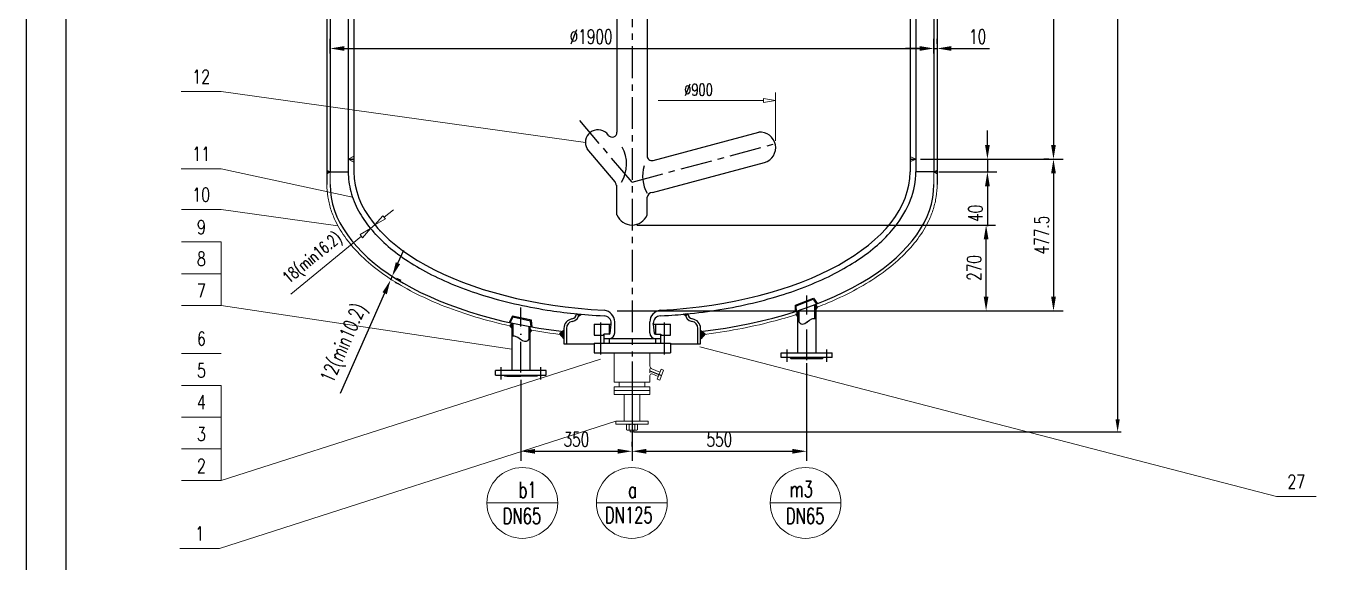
# Model space of a CAD drawing. Extents: x 21069 to 28494, y -750 to 9762.
# Drawn here: x 21069 to 25199, y 3260 to 4949 of the extents above; entities that cross this region are included whole.
import ezdxf
from ezdxf.enums import TextEntityAlignment as Align

# ---------------------------------------------------------------- set-up
doc = ezdxf.new("R2010")
doc.units = 0
doc.header["$LTSCALE"] = 8
doc.linetypes.add('ACAD_ISO10W100', pattern=[18, 12, -3, 0, -3])
doc.linetypes.add('CENTER', pattern=[2, 1.25, -0.25, 0.25, -0.25])
for name, color, linetype in [('1', 1, 'Continuous'), ('2', 7, 'CENTER'), ('K1', 4, 'Continuous'), ('tankx', 2, 'ACAD_ISO10W100'), ('tanky', 7, 'Continuous'), ('图层1', 1, 'Continuous'), ('图层2', 4, 'ACAD_ISO10W100')]:
    doc.layers.add(name, color=color, linetype=linetype)
doc.styles.add('hzfs', font='simplex.shx', dxfattribs={"width": 0.7, "bigfont": 'hzfs.shx'})
doc.styles.get("Standard").update_dxf_attribs({"font": 'txt', "width": 0.7, "bigfont": 'hztxt.shx'})
doc.dimstyles.new('ISO-25', dxfattribs={"dimtxt": 2.5, "dimasz": 2.5, "dimexe": 1.25, "dimexo": 0.625, "dimtad": 1, "dimtxsty": 'Standard', "dimcen": 2.5, "dimadec": 0, "dimazin": 0, "dimtfac": 1, "dimtmove": 0, "dimatfit": 3, "dimfxl": 1, "dimarcsym": 0})
doc.dimstyles.new('PVCAD$0', dxfattribs={"dimscale": 15, "dimtxt": 3, "dimasz": 3, "dimexe": 2, "dimexo": 1, "dimgap": 1, "dimtad": 1, "dimdec": 0, "dimzin": 0, "dimdsep": 46, "dimtxsty": 'hzfs', "dimcen": 2.5, "dimclrd": 4, "dimclre": 4, "dimadec": 0, "dimazin": 0, "dimtfac": 1, "dimtmove": 0, "dimatfit": 0, "dimfxl": 1, "dimarcsym": 0})

# ---------------------------------------------------------------- blocks, each defined once
blk = doc.blocks.new('*D154')
at = {"layer": '1', "color": 4, "lineweight": -2}
for p, q in [((24326.3, 8801.5), (24514.3, 8801.5)), ((24503, 8761.5), (24503, 3712)), ((22980.5, 3672), (24514.3, 3672))]:
    blk.add_line(p, q, dxfattribs=at)
at = {"layer": '1', "color": 4}
for points in [[(24496.4, 8761.5), (24509.7, 8761.5), (24503, 8801.5)], [(24496.4, 3712), (24509.7, 3712), (24503, 3672)]]:
    blk.add_solid(points, dxfattribs=at)
at = {"layer": 'Defpoints', "color": 0}
for p in [(24326.3, 8801.5), (22980.5, 3672), (24503, 3672)]:
    blk.add_point(p, dxfattribs=at)
at = {"layer": '1', "color": 7, "lineweight": 13, "insert": (24448.7, 6213.6), "char_height": 50, "attachment_point": 5, "rotation": 90, "style": 'hzfs'}
blk.add_mtext('(4940)', dxfattribs=at)
blk = doc.blocks.new('*D155')
at = {"layer": '2', "color": 4, "linetype": 'ByBlock', "lineweight": -2}
for p, q in [((22025.1, 4862.7), (22025.1, 4908.9)), ((22070.1, 4878.9), (23880.1, 4878.9)), ((23925.1, 4862.7), (23925.1, 4908.9))]:
    blk.add_line(p, q, dxfattribs=at)
at = {"layer": '2', "color": 4, "linetype": 'ByBlock'}
for points in [[(22070.1, 4886.4), (22070.1, 4871.4), (22025.1, 4878.9)], [(23880.1, 4886.4), (23880.1, 4871.4), (23925.1, 4878.9)]]:
    blk.add_solid(points, dxfattribs=at)
at = {"layer": 'Defpoints', "color": 0, "linetype": 'ByBlock'}
for p in [(23925.1, 4878.9), (22025.1, 4847.7), (23925.1, 4847.7)]:
    blk.add_point(p, dxfattribs=at)
at = {"layer": '2', "color": 0, "linetype": 'ByBlock', "lineweight": 13, "insert": (22846.3, 4916.4), "char_height": 45, "attachment_point": 5, "style": 'hzfs'}
blk.add_mtext('%%C1900', dxfattribs=at)
blk = doc.blocks.new('*D156')
at = {"layer": '2', "color": 4, "linetype": 'ByBlock', "lineweight": -2}
for p, q in [((23880.1, 4878.9), (23835.1, 4878.9)), ((23925.1, 4893.9), (23925.1, 4908.9)), ((23925.1, 4878.9), (23935.1, 4878.9)), ((23935.1, 4893.9), (23935.1, 4908.9)), ((23980.1, 4878.9), (24100.1, 4878.9))]:
    blk.add_line(p, q, dxfattribs=at)
at = {"layer": '2', "color": 4, "linetype": 'ByBlock'}
for points in [[(23880.1, 4886.4), (23880.1, 4871.4), (23925.1, 4878.9)], [(23980.1, 4886.4), (23980.1, 4871.4), (23935.1, 4878.9)]]:
    blk.add_solid(points, dxfattribs=at)
at = {"layer": 'Defpoints', "color": 0, "linetype": 'ByBlock'}
for p in [(23925.1, 4878.9), (23935.1, 4878.9), (23935.1, 4878.9)]:
    blk.add_point(p, dxfattribs=at)
at = {"layer": '2', "color": 0, "linetype": 'ByBlock', "lineweight": 13, "insert": (24062.6, 4916.4), "char_height": 45, "attachment_point": 5, "style": 'hzfs'}
blk.add_mtext('10', dxfattribs=at)
blk = doc.blocks.new('*D171')
at = {"layer": '2', "color": 4, "linetype": 'ByBlock', "lineweight": -2}
for p, q in [((23930.1, 6730.5), (24331.3, 6730.5)), ((24301.3, 6685.5), (24301.3, 4575.5)), ((23883.1, 4530.5), (24331.3, 4530.5))]:
    blk.add_line(p, q, dxfattribs=at)
at = {"layer": '2', "color": 4, "linetype": 'ByBlock'}
for points in [[(24293.8, 6685.5), (24308.8, 6685.5), (24301.3, 6730.5)], [(24293.8, 4575.5), (24308.8, 4575.5), (24301.3, 4530.5)]]:
    blk.add_solid(points, dxfattribs=at)
at = {"layer": 'Defpoints', "color": 0, "linetype": 'ByBlock'}
for p in [(23915.1, 6730.5), (23868.1, 4530.5), (24301.3, 4530.5)]:
    blk.add_point(p, dxfattribs=at)
at = {"layer": '2', "color": 0, "linetype": 'ByBlock', "lineweight": 13, "insert": (24263.8, 5630.5), "char_height": 45, "attachment_point": 5, "rotation": 90, "style": 'hzfs'}
blk.add_mtext('2200', dxfattribs=at)
blk = doc.blocks.new('*D173')
at = {"layer": '2', "color": 4, "linetype": 'ByBlock', "lineweight": -2}
for p, q in [((22238.6, 4203.1), (22256.8, 4244.3)), ((22220.4, 4162), (22214.9, 4149.6)), ((22228.7, 4143.5), (22242.4, 4137.4)), ((22234.1, 4155.9), (22247.9, 4149.8)), ((22196.7, 4108.4), (22057.2, 3792.9))]:
    blk.add_line(p, q, dxfattribs=at)
at = {"layer": '2', "color": 4, "linetype": 'ByBlock'}
for points in [[(22231.8, 4206.1), (22245.5, 4200.1), (22220.4, 4162)], [(22189.9, 4111.5), (22203.6, 4105.4), (22214.9, 4149.6)]]:
    blk.add_solid(points, dxfattribs=at)
at = {"layer": 'Defpoints', "color": 0, "linetype": 'ByBlock'}
for p in [(22214.9, 4149.6), (22214.9, 4149.6), (22220.4, 4162)]:
    blk.add_point(p, dxfattribs=at)
at = {"layer": '2', "color": 0, "linetype": 'ByBlock', "lineweight": 13, "insert": (22072.8, 3950), "char_height": 45, "attachment_point": 5, "rotation": 66.1342, "style": 'hzfs'}
blk.add_mtext('12(min10.2)', dxfattribs=at)
blk = doc.blocks.new('*D174')
at = {"layer": 'Defpoints', "color": 0, "linetype": 'ByBlock', "ltscale": 10}
for p in [(22975.1, 3909), (22625.1, 3850.8), (22975.1, 3611.1)]:
    blk.add_point(p, dxfattribs=at)
at = {"layer": '图层2', "color": 4, "linetype": 'ByBlock', "lineweight": -2, "ltscale": 10}
for p, q in [((22975.1, 3894), (22975.1, 3581.1)), ((22625.1, 3835.8), (22625.1, 3581.1)), ((22670.1, 3611.1), (22930.1, 3611.1))]:
    blk.add_line(p, q, dxfattribs=at)
at = {"layer": '图层2', "color": 4, "linetype": 'ByBlock', "ltscale": 10}
for points in [[(22670.1, 3618.6), (22670.1, 3603.6), (22625.1, 3611.1)], [(22930.1, 3618.6), (22930.1, 3603.6), (22975.1, 3611.1)]]:
    blk.add_solid(points, dxfattribs=at)
at = {"layer": '图层2', "color": 0, "linetype": 'ByBlock', "ltscale": 10, "insert": (22800.1, 3648.6), "char_height": 45, "attachment_point": 5, "style": 'hzfs'}
blk.add_mtext('350', dxfattribs=at)
blk = doc.blocks.new('*D175')
at = {"layer": '2', "color": 4, "linetype": 'ByBlock', "lineweight": -2}
for p, q in [((23524.6, 3888), (23524.6, 3581.1)), ((22975.1, 3626.1), (22975.1, 3641.1)), ((23020.1, 3611.1), (23479.6, 3611.1))]:
    blk.add_line(p, q, dxfattribs=at)
at = {"layer": '2', "color": 4, "linetype": 'ByBlock'}
for points in [[(23020.1, 3618.6), (23020.1, 3603.6), (22975.1, 3611.1)], [(23479.6, 3618.6), (23479.6, 3603.6), (23524.6, 3611.1)]]:
    blk.add_solid(points, dxfattribs=at)
at = {"layer": 'Defpoints', "color": 0, "linetype": 'ByBlock'}
for p in [(23524.6, 3903), (22975.1, 3611.1), (23524.6, 3611.1)]:
    blk.add_point(p, dxfattribs=at)
at = {"layer": '2', "color": 0, "linetype": 'ByBlock', "lineweight": 13, "insert": (23249.9, 3648.6), "char_height": 45, "attachment_point": 5, "style": 'hzfs'}
blk.add_mtext('550', dxfattribs=at)
blk = doc.blocks.new('*D157')
at = {"layer": '2', "color": 4, "linetype": 'ByBlock', "lineweight": -2}
for p, q in [((24286.3, 4530.5), (24271.3, 4530.5)), ((24301.3, 4485.5), (24301.3, 4098)), ((22990.1, 4053), (24331.3, 4053))]:
    blk.add_line(p, q, dxfattribs=at)
at = {"layer": '2', "color": 4, "linetype": 'ByBlock'}
for points in [[(24293.8, 4485.5), (24308.8, 4485.5), (24301.3, 4530.5)], [(24293.8, 4098), (24308.8, 4098), (24301.3, 4053)]]:
    blk.add_solid(points, dxfattribs=at)
at = {"layer": 'Defpoints', "color": 0, "linetype": 'ByBlock'}
for p in [(24301.3, 4530.5), (22975.1, 4053), (24301.3, 4053)]:
    blk.add_point(p, dxfattribs=at)
at = {"layer": '2', "color": 0, "linetype": 'ByBlock', "lineweight": 13, "insert": (24263.8, 4291.7), "char_height": 45, "attachment_point": 5, "rotation": 90, "style": 'hzfs'}
blk.add_mtext('477.5', dxfattribs=at)
blk = doc.blocks.new('*D158')
at = {"layer": '2', "color": 4, "linetype": 'ByBlock', "lineweight": -2}
for p, q in [((24093.3, 4575.5), (24093.3, 4620.5)), ((23883.1, 4530.5), (24123.3, 4530.5)), ((24093.3, 4530.5), (24093.3, 4490.5)), ((23940.1, 4490.5), (24123.3, 4490.5)), ((24093.3, 4445.5), (24093.3, 4319.5))]:
    blk.add_line(p, q, dxfattribs=at)
at = {"layer": '2', "color": 4, "linetype": 'ByBlock'}
for points in [[(24085.8, 4575.5), (24100.8, 4575.5), (24093.3, 4530.5)], [(24085.8, 4445.5), (24100.8, 4445.5), (24093.3, 4490.5)]]:
    blk.add_solid(points, dxfattribs=at)
at = {"layer": 'Defpoints', "color": 0, "linetype": 'ByBlock'}
for p in [(23868.1, 4530.5), (23925.1, 4490.5), (24093.3, 4490.5)]:
    blk.add_point(p, dxfattribs=at)
at = {"layer": '2', "color": 0, "linetype": 'ByBlock', "lineweight": 13, "insert": (24055.8, 4360), "char_height": 45, "attachment_point": 5, "rotation": 90, "style": 'hzfs'}
blk.add_mtext('40', dxfattribs=at)
blk = doc.blocks.new('_ClosedBlank')
at = {"color": 0, "linetype": 'ByBlock', "lineweight": -2}
for p, q in [((-1, 0.17), (0, 0)), ((-1, 0.17), (-1, -0.17)), ((0, 0), (-1, -0.17))]:
    blk.add_line(p, q, dxfattribs=at)
blk = doc.blocks.new('*D165')
at = {"layer": '1', "color": 4, "linetype": 'ByBlock', "lineweight": -2}
for p, q in [((22990.1, 4323.2), (24119.2, 4323.2)), ((24089.2, 4098), (24089.2, 4278.2)), ((22990.1, 4053), (24119.2, 4053))]:
    blk.add_line(p, q, dxfattribs=at)
at = {"layer": '1', "color": 4, "linetype": 'ByBlock'}
for points in [[(24081.7, 4278.2), (24096.7, 4278.2), (24089.2, 4323.2)], [(24081.7, 4098), (24096.7, 4098), (24089.2, 4053)]]:
    blk.add_solid(points, dxfattribs=at)
at = {"layer": 'Defpoints', "color": 0, "linetype": 'ByBlock'}
for p in [(22975.1, 4323.2), (24089.2, 4323.2), (22975.1, 4053)]:
    blk.add_point(p, dxfattribs=at)
at = {"layer": '1', "color": 0, "linetype": 'ByBlock', "lineweight": 13, "insert": (24051.7, 4188.1), "char_height": 45, "attachment_point": 5, "rotation": 90, "style": 'hzfs'}
blk.add_mtext('270', dxfattribs=at)

msp = doc.modelspace()

# ---------------------------------------------------------------- hatches: boundary and pattern name
at = {"lineweight": 13}
h = msp.add_hatch(color=256, dxfattribs=at)
edge = h.paths.add_edge_path()
edge.add_line((22596.574, 4014.933), (22590.905, 4006.055))
edge.add_spline(control_points=[(22590.905, 4006.055), (22592.792, 4005.573), (22594.681, 4005.095), (22596.574, 4004.62)], knot_values=[1.09907684, 1.09907684, 1.09907684, 1.09907684, 1.10571989, 1.10571989, 1.10571989, 1.10571989], degree=3, periodic=0)
edge.add_line((22596.574, 4004.62), (22596.574, 4014.933))
edge = h.paths.add_edge_path()
edge.add_spline(control_points=[(22596.574, 4004.62), (22594.681, 4005.095), (22592.792, 4005.573), (22590.905, 4006.055)], knot_values=[1.09907684, 1.09907684, 1.09907684, 1.09907684, 1.10571989, 1.10571989, 1.10571989, 1.10571989], degree=3, periodic=0)
edge.add_line((22590.905, 4006.055), (22596.574, 3998.305))
edge.add_line((22596.574, 3998.305), (22596.574, 4004.62))
h = msp.add_hatch(color=256, dxfattribs=at)
edge = h.paths.add_edge_path()
edge.add_line((22653.574, 4001.131), (22653.574, 3991.472))
edge.add_spline(control_points=[(22653.574, 3991.472), (22655.298, 3991.109), (22657.023, 3990.747), (22658.75, 3990.389)], knot_values=[1.17138173, 1.17138173, 1.17138173, 1.17138173, 1.17725169, 1.17725169, 1.17725169, 1.17725169], degree=3, periodic=0)
edge.add_line((22658.75, 3990.389), (22653.574, 4001.131))
edge = h.paths.add_edge_path()
edge.add_spline(control_points=[(22658.75, 3990.389), (22657.023, 3990.747), (22655.298, 3991.109), (22653.574, 3991.472)], knot_values=[1.17138173, 1.17138173, 1.17138173, 1.17138173, 1.17725169, 1.17725169, 1.17725169, 1.17725169], degree=3, periodic=0)
edge.add_line((22653.574, 3991.472), (22653.574, 3983.556))
edge.add_line((22653.574, 3983.556), (22658.75, 3990.389))
at = {"layer": '2', "linetype": 'ByBlock', "lineweight": 13}
h = msp.add_hatch(color=256, dxfattribs=at)
h.paths.add_polyline_path([(22015.074, 4496.247), (22015.074, 4490.48), (22025.074, 4490.48)])
h.paths.add_polyline_path([(22025.074, 4490.48), (22015.074, 4490.48), (22015.074, 4486.48), (22015.074, 4484.713)])
h.paths.add_polyline_path([(22100.074, 4540.353), (22082.074, 4530.48), (22100.074, 4530.48)])
h.paths.add_polyline_path([(22100.074, 4530.48), (22082.074, 4530.48), (22100.074, 4520.607)])
h = msp.add_hatch(color=256, dxfattribs=at)
h.paths.add_polyline_path([(23850.083, 4538.859), (23850.082, 4530.48), (23868.074, 4530.48)])
h.paths.add_polyline_path([(23868.074, 4530.48), (23850.082, 4530.48), (23850.08, 4522.1)])
h.paths.add_polyline_path([(23935.074, 4496.31), (23925.074, 4490.48), (23935.074, 4490.48)])
h.paths.add_polyline_path([(23935.074, 4490.48), (23925.074, 4490.48), (23935.074, 4484.65)])
at = {"layer": '2', "linetype": 'Continuous'}
h = msp.add_hatch(color=256, dxfattribs=at)
h.paths.add_polyline_path([(22807.534, 4037.281, 0.06478786), (22808.572, 4043.649, -0.00124263), (22800.585, 4044.5)])
h.paths.add_polyline_path([(22815.977, 4042.895, -0.0011515), (22808.572, 4043.649, -0.06478786), (22807.534, 4037.281)])
h = msp.add_hatch(color=256, dxfattribs=at)
h.paths.add_polyline_path([(23143.812, 4043.649, 0.00124263), (23151.799, 4044.5), (23144.849, 4037.281, -0.06478786)])
h.paths.add_polyline_path([(23136.407, 4042.895, 0.0011515), (23143.812, 4043.649, 0.06478786), (23144.849, 4037.281)])
h = msp.add_hatch(color=256, dxfattribs=at)
h.paths.add_polyline_path([(22760.585, 3991.757), (22747.185, 3981.216, 0.00149842), (22760.585, 3979.383)])
h.paths.add_polyline_path([(22747.185, 3981.216), (22760.585, 3964.507), (22760.585, 3979.383, -0.00149842)])
h = msp.add_hatch(color=256, dxfattribs=at)
h.paths.add_polyline_path([(23191.799, 3991.757), (23205.199, 3981.216, -0.00149842), (23191.799, 3979.383)])
h.paths.add_polyline_path([(23191.799, 3979.383, 0.00149842), (23205.199, 3981.216), (23191.799, 3964.507)])

# ---------------------------------------------------------------- linework, layer by layer
msp.add_line((21068.963, 9762.342), (21068.963, -750.158))
at = {"lineweight": 13}
for p, q in [((22082.074, 4530.48), (22100.074, 4540.353)), ((22082.074, 4530.48), (22100.074, 4520.607)), ((23868.074, 4530.48), (23850.074, 4538.863)), ((23868.074, 4530.48), (23850.074, 4522.097)), ((22025.074, 4490.48), (22015.074, 4496.247)), ((22025.074, 4490.48), (22015.074, 4484.713)), ((23925.074, 4490.48), (23935.074, 4496.31)), ((23925.074, 4490.48), (23935.074, 4484.65)), ((23496.13, 4053.302), (23490.466, 4041.896)), ((23553.13, 4073.534), (23558.208, 4064.506)), ((23558.208, 4064.506), (23553.13, 4056.151)), ((22596.574, 4014.933), (22590.905, 4006.055)), ((22590.905, 4006.055), (22596.574, 3998.305)), ((23490.466, 4041.896), (23496.13, 4034.861)), ((22653.574, 4001.131), (22658.75, 3990.389)), ((22658.75, 3990.389), (22653.574, 3983.556)), ((22518.576, 3448.424), (22741.447, 3448.424)), ((22862.996, 3448.424), (23085.868, 3448.424)), ((23409.774, 3448.424), (23632.646, 3448.424))]:
    msp.add_line(p, q, dxfattribs=at)
at = {"color": 4, "linetype": 'ByBlock', "lineweight": 13}
for p, q in [((22195.12, 4347.508), (22224.047, 4371.372)), ((22166.194, 4323.643), (22152.313, 4312.191)), ((22160.268, 4302.549), (22168.223, 4292.907)), ((22174.149, 4314.001), (22182.104, 4304.359)), ((22123.387, 4288.326), (21901.619, 4105.364))]:
    msp.add_line(p, q, dxfattribs=at)
at = {"lineweight": 13}
for centre in [(22630.011, 3448.424), (22974.432, 3448.424), (23521.21, 3448.424)]:
    msp.add_circle(centre, 111.436, dxfattribs=at)
for points in [[(23496.13, 4022.75), (23501.075, 4015.871), (23514.071, 4003.833), (23534.418, 4028.909), (23549.14, 4029.384), (23553.13, 4028.757)], [(22653.574, 3967.534), (22648.629, 3960.655), (22635.633, 3948.617), (22615.286, 3973.692), (22600.564, 3974.168), (22596.574, 3973.541)]]:
    msp.add_open_spline(points, degree=3, knots=[14.97707616, 14.97707616, 14.97707616, 14.97707616, 37.26813391, 70.90218916, 83.20334943, 83.20334943, 83.20334943, 83.20334943])
at = {"layer": '1', "color": 4, "linetype": 'ByBlock', "lineweight": 13}
for p, q in [((23388.682, 4715.432), (23056.878, 4715.432)), ((23426.182, 4588.496), (23426.182, 4740.432))]:
    msp.add_line(p, q, dxfattribs=at)
at = {"layer": '1'}
for p, q in [((22901.099, 4605.484), (22895.429, 4612.219)), ((23041.457, 4526.334), (23373.767, 4615.376)), ((22921.91, 4458.631), (22833.809, 4563.292)), ((23039.407, 4425.363), (23392.069, 4519.858)), ((22927.574, 4354.996), (22927.574, 4448.971)), ((23022.574, 4354.996), (23022.574, 4410.874)), ((22928.29, 4052.98), (23021.859, 4052.98)), ((22856.192, 4010.916), (22856.192, 3976.916)), ((22856.192, 4010.916), (22909.802, 4010.916)), ((22903.192, 4010.916), (22903.192, 3979.916)), ((22906.742, 3983.278), (22909.802, 4010.972)), ((22909.802, 4010.972), (22909.802, 4013.444)), ((22920.802, 3983.972), (22920.802, 4018.451)), ((23030.802, 3983.972), (23030.802, 4018.451)), ((23041.802, 4010.972), (23041.802, 4013.444)), ((23041.802, 4010.972), (23044.863, 3983.278)), ((23041.802, 4010.972), (23096.192, 4010.972)), ((23049.192, 4010.916), (23049.192, 3979.916)), ((23096.192, 3976.916), (23096.192, 4010.916)), ((22856.192, 3976.916), (22886.802, 3976.916)), ((22902.802, 3979.972), (22886.192, 3979.972)), ((22886.192, 3976.916), (22886.192, 3979.916)), ((22886.802, 3979.972), (22886.802, 3950.972)), ((22886.802, 3965.972), (23064.802, 3965.972)), ((22902.802, 3965.972), (22902.802, 3950.972)), ((23048.802, 3979.972), (23066.192, 3979.972)), ((23048.802, 3965.972), (23048.802, 3950.972)), ((23064.802, 3979.972), (23064.802, 3950.972)), ((23064.802, 3976.916), (23096.192, 3976.916)), ((23066.192, 3979.916), (23066.192, 3976.916)), ((22856.192, 3950.972), (23096.192, 3950.972)), ((22856.192, 3950.972), (22856.192, 3920.972)), ((23096.192, 3950.972), (23096.192, 3920.972)), ((22856.192, 3920.972), (23096.192, 3920.972))]:
    msp.add_line(p, q, dxfattribs=at)
at = {"layer": '1', "linetype": 'ByBlock', "lineweight": 13}
for p, q in [((22025.074, 4450.48), (22025.074, 4490.48)), ((23925.074, 4490.48), (23925.074, 4450.48)), ((22918.693, 3920.972), (22918.693, 3828.962)), ((23031.456, 3920.972), (23031.456, 3879.464)), ((23031.456, 3870.284), (23031.456, 3858.198)), ((23031.456, 3849.788), (23031.456, 3828.962)), ((23037.773, 3870.167), (23062.907, 3860.211)), ((23038.297, 3854.437), (23057.592, 3846.794)), ((22918.693, 3828.962), (22975.074, 3828.962)), ((22918.693, 3814.091), (22918.693, 3789.802)), ((22918.693, 3814.091), (22975.074, 3814.091)), ((22918.693, 3801.946), (22975.074, 3801.946)), ((22934.812, 3828.962), (22934.812, 3814.091)), ((23031.456, 3828.962), (22975.074, 3828.962)), ((23031.456, 3814.091), (22975.074, 3814.091)), ((23031.456, 3801.946), (22975.074, 3801.946)), ((23015.336, 3828.962), (23015.336, 3814.091)), ((23031.456, 3814.091), (23031.456, 3789.802)), ((22918.693, 3789.802), (22975.074, 3789.802)), ((22950.158, 3789.802), (22950.158, 3705.901)), ((23031.456, 3789.802), (22975.074, 3789.802)), ((22999.991, 3789.802), (22999.991, 3705.901)), ((22924.127, 3705.901), (22975.074, 3705.901)), ((22924.127, 3705.901), (22924.127, 3696.14)), ((22924.127, 3696.14), (22975.074, 3696.14)), ((23026.022, 3705.901), (22975.074, 3705.901)), ((23026.022, 3696.14), (22975.074, 3696.14)), ((23026.022, 3705.901), (23026.022, 3696.14))]:
    msp.add_line(p, q, dxfattribs=at)
at = {"layer": '1', "linetype": 'Continuous'}
for p, q in [((22800.585, 4044.5), (22807.534, 4037.281)), ((22807.534, 4037.281), (22815.977, 4042.895)), ((23144.849, 4037.281), (23136.407, 4042.895)), ((23151.799, 4044.5), (23144.849, 4037.281)), ((22760.585, 3997.977), (22760.585, 3949.452)), ((22768.585, 3997.977), (22768.585, 3949.452)), ((23182.585, 3949.452), (23182.585, 3997.977)), ((23190.585, 3949.452), (23190.585, 3997.977)), ((22760.585, 3949.452), (22856.192, 3949.452)), ((23096.192, 3949.452), (23190.585, 3949.452))]:
    msp.add_line(p, q, dxfattribs=at)
at = {"layer": '1', "linetype": 'Continuous', "lineweight": 13}
for p, q in [((22957.754, 3694.857), (22957.754, 3678.423)), ((22962.084, 3696.14), (22988.065, 3696.14)), ((22962.084, 3677.14), (22988.065, 3677.14)), ((22966.414, 3694.857), (22966.414, 3678.423)), ((22983.735, 3694.857), (22983.735, 3678.423)), ((22992.395, 3694.857), (22992.395, 3678.423))]:
    msp.add_line(p, q, dxfattribs=at)
at = {"layer": '1', "linetype": 'ByBlock', "lineweight": 13}
for points in [[(23066.458, 3869.177), (23074.595, 3865.954), (23062.178, 3834.605), (23054.041, 3837.828)], [(22969.651, 3677.14), (22980.497, 3677.14), (22980.497, 3672.03), (22969.651, 3672.03)]]:
    msp.add_lwpolyline(points, close=True, dxfattribs=at)
at = {"layer": '1'}
for centre, radius, start, end in [((22868.276, 4583.151), 39.778, 46.95054, 209.949179), ((22912.574, 4615.144), 15, 220.08959, 0), ((23378.206, 4566.712), 48.866, 286.694097, 95.211795), ((22851.655, 4514.804), 106.577, 327.999492, 30.430859), ((23121.572, 4477.019), 113.096, 163.463537, 208.554475), ((23037.574, 4540.823), 15, 180, 285), ((22910.434, 4448.971), 15, 0, 40.08959), ((23040.038, 4407.607), 17.767, 92.036729, 169.404222), ((22975.074, 4374.607), 51.389, 202.433957, 337.566043), ((22882.355, 4017.079), 38.472, 2.044526, 81.83792), ((23069.403, 4017.018), 38.628, 98.367491, 177.872733), ((22885.802, 4013.444), 24, 0, 86.854139), ((23065.802, 4013.444), 24, 93.145861, 180), ((22902.802, 3983.972), 18, 270, 0), ((22902.802, 3983.972), 4, 270, 350), ((23048.802, 3983.972), 18, 180, 270), ((23048.802, 3983.972), 4, 190, 270)]:
    msp.add_arc(centre, radius, start, end, dxfattribs=at)
at = {"layer": '1', "linetype": 'Continuous'}
for centre, radius, start, end in [((22790.585, 3997.977), 30, 98.565281, 180), ((22790.585, 3997.977), 22, 98.565281, 180), ((22783.585, 4044.452), 17, 278.565281, 0.15959), ((22783.585, 4044.452), 25, 278.565281, 358.157686), ((23167.585, 4044.452), 25, 180, 261.434719), ((23167.585, 4044.452), 17, 180, 261.434719), ((23160.585, 3997.977), 22, 0, 81.434719), ((23160.585, 3997.977), 30, 0, 81.434719)]:
    msp.add_arc(centre, radius, start, end, dxfattribs=at)
at = {"layer": '1', "linetype": 'ByBlock', "lineweight": 13}
for centre, radius, start, end in [((23041.456, 3879.464), 10, 180, 248.391483), ((23036.456, 3849.788), 5, 68.391483, 180)]:
    msp.add_arc(centre, radius, start, end, dxfattribs=at)
at = {"layer": '1', "linetype": 'Continuous', "lineweight": 13}
for centre, radius, start, end in [((22962.084, 3688.19), 7.95, 56.999975, 123.000025), ((22962.084, 3685.09), 7.95, 236.999975, 303.000025), ((22975.074, 3666.262), 29.878, 73.150691, 106.849309), ((22975.074, 3707.018), 29.878, 253.150691, 286.849309), ((22988.065, 3688.19), 7.95, 56.999975, 123.000025), ((22988.065, 3685.09), 7.95, 236.999975, 303.000025)]:
    msp.add_arc(centre, radius, start, end, dxfattribs=at)
at = {"layer": '2', "linetype": 'Continuous'}
for p, q in [((22760.585, 3991.757), (22747.185, 3981.216)), ((22747.185, 3981.216), (22760.585, 3964.507)), ((23191.799, 3991.757), (23205.199, 3981.216)), ((23205.199, 3981.216), (23191.799, 3964.507))]:
    msp.add_line(p, q, dxfattribs=at)
at = {"layer": 'K1', "const_width": 5}
msp.add_lwpolyline([(21193.963, -625.158), (21193.963, 9449.842), (28368.963, 9449.842), (28368.963, -625.158)], close=True, dxfattribs=at)
at = {"layer": 'tankx'}
msp.add_line((23031.456, 3864.241), (23068.158, 3849.703), dxfattribs=at)
at = {"layer": 'tanky', "linetype": 'ByBlock', "lineweight": 13}
for p, q in [((21681.768, 4743.307), (21556.768, 4743.307)), ((22828.498, 4583.151), (21681.768, 4743.307)), ((21681.904, 4500.085), (21556.904, 4500.085)), ((22095.669, 4410.604), (21681.904, 4500.085)), ((21681.973, 4371.935), (21556.973, 4371.935)), ((22049.507, 4321.194), (21681.973, 4371.935)), ((21682.561, 4269.814), (21557.561, 4269.814)), ((21682.561, 4069.814), (21682.561, 4269.814)), ((21682.561, 4169.814), (21557.561, 4169.814)), ((21682.561, 4069.814), (21557.561, 4069.814)), ((22596.574, 3932.47), (21682.561, 4069.814)), ((23188.967, 3939.452), (25002.763, 3468.554)), ((21682.561, 3918.625), (21557.561, 3918.625)), ((22876.192, 3901.247), (21682.561, 3518.625)), ((21682.561, 3818.625), (21557.561, 3818.625)), ((21682.561, 3518.625), (21682.561, 3818.625)), ((21682.561, 3718.625), (21557.561, 3718.625)), ((22924.127, 3705.901), (21677.061, 3305.5)), ((21682.561, 3618.625), (21557.561, 3618.625)), ((21682.561, 3518.625), (21557.561, 3518.625)), ((25002.763, 3468.554), (25127.763, 3468.554)), ((21677.061, 3305.5), (21552.061, 3305.5))]:
    msp.add_line(p, q, dxfattribs=at)
at = {"layer": '图层1'}
for p, q in [((22082.074, 6721.48), (22082.074, 4490.48)), ((22100.074, 6730.48), (22100.074, 4490.48)), ((23850.414, 6730.48), (23850.074, 4490.48)), ((23868.074, 6730.48), (23868.074, 4490.48)), ((22025.074, 6561.004), (22025.074, 4490.48)), ((23925.074, 6560.48), (23925.074, 4490.48)), ((22927.574, 6320.655), (22927.574, 4615.142)), ((23022.574, 6320.655), (23022.574, 4540.805)), ((22015.074, 5776.086), (22015.074, 4704.874)), ((23935.074, 5561.98), (23935.074, 4476.48)), ((22015.074, 4753.874), (22015.074, 4725.086)), ((22015.074, 4725.086), (22015.074, 4476.48)), ((22082.074, 4530.48), (22100.074, 4530.48)), ((23850.074, 4530.48), (23868.074, 4530.48)), ((22015.074, 4490.48), (22015.074, 4450.48)), ((22025.074, 4490.48), (22015.074, 4490.48)), ((22015.074, 4490.48), (22082.074, 4490.48)), ((23935.074, 4490.48), (23868.04, 4490.48)), ((23935.074, 4490.48), (23925.074, 4490.48)), ((23935.074, 4490.48), (23935.074, 4450.48)), ((23488.97, 4071.252), (23546.439, 4093.001)), ((23492.014, 4069.197), (23545.326, 4089.372)), ((23545.326, 4089.372), (23555.776, 4074.553)), ((23546.439, 4093.001), (23558.659, 4075.67)), ((23489.401, 4051.115), (23488.97, 4071.252)), ((23492.381, 4052.079), (23492.014, 4069.197)), ((23496.13, 4053.302), (23496.13, 3920.979)), ((23499.63, 4054.455), (23499.63, 4018.319)), ((23524.63, 4052.979), (23524.63, 4052.979)), ((23549.63, 4072.199), (23549.63, 4029.103)), ((23553.13, 4073.534), (23553.13, 3920.979)), ((22598.51, 4036.635), (22588.315, 4016.626)), ((22600.128, 4033.202), (22591.34, 4015.955)), ((22596.574, 4014.933), (22596.574, 3865.763)), ((22658.491, 4023.294), (22598.51, 4036.635)), ((22600.074, 4014.053), (22600.074, 3973.887)), ((22655.77, 4020.826), (22600.128, 4033.202)), ((22657.981, 4002.721), (22655.77, 4020.826)), ((22661.069, 4002.177), (22658.491, 4023.294)), ((22625.074, 3997.763), (22625.074, 3997.763)), ((22650.074, 4004.141), (22650.074, 3963.102)), ((22653.574, 4003.507), (22653.574, 3865.763)), ((23444.63, 3920.979), (23604.63, 3920.979)), ((23444.63, 3905.979), (23444.63, 3920.979)), ((23604.63, 3905.979), (23444.63, 3905.979)), ((23471.549, 3905.979), (23474.63, 3902.979)), ((23474.63, 3902.979), (23524.63, 3902.979)), ((23524.63, 3902.979), (23574.63, 3902.979)), ((23568.334, 3902.979), (23524.63, 3902.979)), ((23577.71, 3905.979), (23574.63, 3902.979)), ((23604.63, 3905.979), (23604.63, 3920.979)), ((22705.074, 3865.763), (22545.074, 3865.763)), ((22545.074, 3850.763), (22545.074, 3865.763)), ((22545.074, 3850.763), (22705.074, 3850.763)), ((22571.993, 3850.763), (22575.074, 3847.763)), ((22625.074, 3847.763), (22575.074, 3847.763)), ((22581.37, 3847.763), (22625.074, 3847.763)), ((22675.074, 3847.763), (22625.074, 3847.763)), ((22678.155, 3850.763), (22675.074, 3847.763)), ((22705.074, 3850.763), (22705.074, 3865.763))]:
    msp.add_line(p, q, dxfattribs=at)
for centre, major_axis, start_param, end_param in [((22975.074, 4490.48), (-875, 0), 0, 1.47090799), ((22975.074, 4490.48), (-875, 0), 1.6723513, 3.14159265), ((22975.074, 4450.48), (-950, 0), 0, 1.3430546), ((22975.074, 4450.48), (-950, 0), 1.799642, 3.14159265)]:
    msp.add_ellipse(centre, major_axis=major_axis, ratio=0.5, start_param=start_param, end_param=end_param, dxfattribs=at)
for points, knots in [([(22082.074, 4490.48), (22082.074, 4469.657), (22084.832, 4448.838), (22095.728, 4407.784), (22103.86, 4387.551), (22134.725, 4330.426), (22164.006, 4294.851), (22238.306, 4229.037), (22283.345, 4198.778), (22386.425, 4144.976), (22444.467, 4121.439), (22570.098, 4082.333), (22637.679, 4066.77), (22762.67, 4046.971), (22818.993, 4040.987), (22887.119, 4037.408)], [0, 0, 0, 0, 0.13192945, 0.13192945, 0.26385889, 0.26385889, 0.51389196, 0.51389196, 0.76392503, 0.76392503, 1.0139581, 1.0139581, 1.26399117, 1.26399117, 1.45840632, 1.45840632, 1.45840632, 1.45840632]), ([(23064.485, 4037.408), (23101.78, 4039.409), (23123.406, 4041.109), (23217.216, 4050.289), (23287.811, 4061.913), (23421.259, 4093.594), (23484.105, 4113.647), (23598.281, 4161.084), (23649.608, 4188.462), (23737.662, 4249.173), (23774.403, 4282.508), (23823.895, 4344.934), (23840.321, 4373.078), (23862.419, 4430.967), (23868.074, 4460.714), (23868.074, 4490.48)], [1.68983353, 1.68983353, 1.68983353, 1.68983353, 1.76405731, 1.76405731, 2.01409038, 2.01409038, 2.26412345, 2.26412345, 2.51415652, 2.51415652, 2.76418959, 2.76418959, 2.95299899, 2.95299899, 3.14159265, 3.14159265, 3.14159265, 3.14159265])]:
    msp.add_open_spline(points, degree=3, knots=knots, dxfattribs=at)
at = {"layer": '图层1', "lineweight": 13}
for points, knots in [([(22015.074, 4450.48), (22015.074, 4437.736), (22016.06, 4424.993), (22019.988, 4399.608), (22022.932, 4386.968), (22030.744, 4361.883), (22035.612, 4349.44), (22050.655, 4317.56), (22062.267, 4298.34), (22090.002, 4260.883), (22106.125, 4242.645), (22142.607, 4207.389), (22162.966, 4190.37), (22207.605, 4157.769), (22231.884, 4142.187), (22284.002, 4112.667), (22311.84, 4098.729), (22370.663, 4072.687), (22401.648, 4060.583), (22466.306, 4038.379), (22499.979, 4028.278), (22555.002, 4013.991), (22575.629, 4009.097), (22596.574, 4004.577)], [0, 0, 0, 0, 0.07723435, 0.07723435, 0.1544687, 0.1544687, 0.23170305, 0.23170305, 0.35457912, 0.35457912, 0.47745519, 0.47745519, 0.60033126, 0.60033126, 0.72320733, 0.72320733, 0.8460834, 0.8460834, 0.96895947, 0.96895947, 1.09183554, 1.09183554, 1.1634205, 1.1634205, 1.1634205, 1.1634205]), ([(23935.074, 4450.48), (23935.074, 4437.736), (23934.089, 4424.993), (23930.16, 4399.608), (23927.217, 4386.968), (23919.405, 4361.883), (23914.537, 4349.44), (23899.494, 4317.56), (23887.882, 4298.34), (23860.146, 4260.883), (23844.023, 4242.645), (23807.541, 4207.389), (23787.182, 4190.37), (23742.544, 4157.769), (23718.264, 4142.187), (23666.146, 4112.667), (23638.308, 4098.729), (23591.823, 4078.149), (23574.219, 4070.9), (23553.13, 4062.521)], [0, 0, 0, 0, 0.077234348, 0.077234348, 0.154468697, 0.154468697, 0.231703045, 0.231703045, 0.354579116, 0.354579116, 0.477455186, 0.477455186, 0.600331256, 0.600331256, 0.723207327, 0.723207327, 0.846083397, 0.846083397, 0.917415052, 0.917415052, 0.917415052, 0.917415052]), ([(23496.13, 4042.782), (23469.996, 4034.284), (23443.045, 4026.428), (23380.634, 4010.223), (23344.771, 4002.269), (23271.388, 3988.622), (23233.868, 3982.929), (23194.105, 3978.207), (23192.411, 3978.008), (23190.715, 3977.811)], [0.994139829, 0.994139829, 0.994139829, 0.994139829, 1.091835538, 1.091835538, 1.214711609, 1.214711609, 1.337587679, 1.337587679, 1.343054601, 1.343054601, 1.343054601, 1.343054601]), ([(22653.574, 3993.348), (22686.592, 3987.448), (22720.25, 3982.458), (22756.043, 3978.207), (22757.738, 3978.008), (22759.434, 3977.811)], [1.227525159, 1.227525159, 1.227525159, 1.227525159, 1.337587679, 1.337587679, 1.343054601, 1.343054601, 1.343054601, 1.343054601])]:
    msp.add_open_spline(points, degree=3, knots=knots, dxfattribs=at)
at = {"layer": '图层2', "linetype": 'CENTER', "ltscale": 10}
for p, q in [((22975.074, 8885.636), (22975.074, 3908.98)), ((22975.074, 4457.585), (22810.891, 4652.63)), ((22975.074, 4458.336), (23424.739, 4578.823)), ((22876.192, 4015.916), (22876.192, 3901.247)), ((23076.192, 4015.916), (23076.192, 3897.492))]:
    msp.add_line(p, q, dxfattribs=at)
at = {"layer": '图层2'}
for p, q in [((23524.63, 3897.979), (23524.63, 4101.889)), ((22625.074, 3859.374), (22625.074, 4063.284)), ((23462.13, 3931.313), (23462.13, 3892.73)), ((23587.13, 3931.313), (23587.13, 3892.73)), ((22562.574, 3876.097), (22562.574, 3837.514)), ((22687.574, 3876.097), (22687.574, 3837.514))]:
    msp.add_line(p, q, dxfattribs=at)

# ---------------------------------------------------------------- block references
at = {"color": 4, "linetype": 'ByBlock', "lineweight": 13, "xscale": 37.50000000000101, "yscale": 37.5, "zscale": 37.5}
for p, rotation in [((22166.194, 4323.643), 219.523201035335), ((22152.313, 4312.191), 39.52320103533501)]:
    msp.add_blockref('_ClosedBlank', p, dxfattribs=dict(at, rotation=rotation))
at = {"layer": '1', "color": 4, "linetype": 'ByBlock', "lineweight": 13, "xscale": 37.5, "yscale": 37.5, "zscale": 37.5}
msp.add_blockref('_ClosedBlank', (23426.182, 4715.432), dxfattribs=at)

# ---------------------------------------------------------------- texts
at = {"lineweight": 13, "style": 'hzfs', "width": 0.68}
for s, p in [('b1', (22618.546, 3464.7)), ('m3', (23471.455, 3467.043)), ('a', (22962.966, 3464.7)), ('DN65', (22568.35, 3382.506)), ('DN125', (22890.044, 3385.178)), ('DN65', (23459.549, 3382.506))]:
    msp.add_text(s, height=50, dxfattribs=at).set_placement(p)
at = {"color": 7, "linetype": 'ByBlock', "lineweight": 13, "insert": (21971.902, 4216.594), "char_height": 37.5, "attachment_point": 5, "rotation": 39.523201, "style": 'hzfs'}
msp.add_mtext('18(min16.2)', dxfattribs=at)
at = {"layer": '1', "color": 7, "linetype": 'ByBlock', "lineweight": 13, "insert": (23184.243, 4749.099), "char_height": 37.5, "attachment_point": 5, "style": 'hzfs'}
msp.add_mtext('%%C900', dxfattribs=at)
at = {"layer": 'tanky', "linetype": 'ByBlock', "lineweight": 13, "style": 'hzfs', "width": 0.75}
for s, p in [('12', (21619.268, 4768.307)), ('11', (21619.404, 4525.085)), ('10', (21619.473, 4396.935)), ('9', (21620.061, 4294.814)), ('8', (21620.061, 4194.814)), ('7', (21620.061, 4094.814)), ('6', (21620.061, 3943.625)), ('5', (21620.061, 3843.625)), ('4', (21620.061, 3743.625)), ('3', (21620.061, 3643.625)), ('2', (21620.061, 3543.625)), ('27', (25065.263, 3493.554)), ('1', (21614.561, 3330.5))]:
    msp.add_text(s, height=43.75, dxfattribs=at).set_placement(p, align=Align.CENTER)

# ---------------------------------------------------------------- dimensions: what is measured, and where the dimension line sits
at = {"layer": '1', "lineweight": 13}
dim = msp.add_linear_dim(base=(24503.041, 3672.03), p1=(24326.348, 8801.466), p2=(22980.497, 3672.03), angle=90, text='(4940)', dimstyle='ISO-25', override={"dimtxt": 50, "dimasz": 40, "dimexe": 11.25, "dimexo": 0, "dimgap": 16.25, "dimtxsty": 'hzfs', "dimcen": 0, "dimclrd": 4, "dimclre": 4, "dimclrt": 7, "dimtfac": 0.7, "dimatfit": 2}, dxfattribs=at)
dim.commit()
dim.dimension.update_dxf_attribs({"geometry": '*D154', "text_midpoint": (24503.041, 6213.599), "dimtype": 160})
at = {"layer": '1', "linetype": 'ByBlock', "lineweight": 13}
dim = msp.add_linear_dim(base=(24089.155, 4323.218), p1=(22975.074, 4052.98), p2=(22975.074, 4323.218), angle=90, dimstyle='PVCAD$0', dxfattribs=at)
dim.commit()
dim.dimension.update_dxf_attribs({"geometry": '*D165', "text_midpoint": (24051.655, 4188.099)})
at = {"layer": '2', "linetype": 'ByBlock', "lineweight": 13}
for base, p1, p2, picture, middle in [((24301.298, 4530.48), (23915.074, 6730.48), (23868.074, 4530.48), '*D171', (24263.798, 5630.48)), ((24093.264, 4490.48), (23868.074, 4530.48), (23925.074, 4490.48), '*D158', (24055.764, 4359.98))]:
    dim = msp.add_linear_dim(base=base, p1=p1, p2=p2, angle=90, dimstyle='PVCAD$0', dxfattribs=at)
    dim.commit()
    dim.dimension.update_dxf_attribs({"geometry": picture, "text_midpoint": middle})
dim = msp.add_linear_dim(base=(23925.074, 4878.907), p1=(22025.074, 4847.657), p2=(23925.074, 4847.657), text='%%C<>', dimstyle='PVCAD$0', dxfattribs=at)
dim.commit()
dim.dimension.update_dxf_attribs({"geometry": '*D155', "text_midpoint": (22846.316, 4878.907), "dimtype": 160})
for base, p1, p2, picture, middle in [((23935.074, 4878.907), (23925.074, 4878.907), (23935.074, 4878.907), '*D156', (24062.574, 4916.407)), ((23524.63, 3611.059), (22975.074, 3611.059), (23524.63, 3902.979), '*D175', (23249.852, 3648.559))]:
    dim = msp.add_linear_dim(base=base, p1=p1, p2=p2, dimstyle='PVCAD$0', dxfattribs=at)
    dim.commit()
    dim.dimension.update_dxf_attribs({"geometry": picture, "text_midpoint": middle})
dim = msp.add_linear_dim(base=(24301.298, 4052.98), p1=(24301.298, 4530.48), p2=(22975.074, 4052.98), angle=90, text='477.5', dimstyle='PVCAD$0', dxfattribs=at)
dim.commit()
dim.dimension.update_dxf_attribs({"geometry": '*D157', "text_midpoint": (24263.798, 4291.73)})
dim = msp.add_aligned_dim(p1=(22220.419, 4161.951), p2=(22214.947, 4149.582), distance=0, text='12(min10.2)', dimstyle='PVCAD$0', dxfattribs=at)
dim.commit()
dim.dimension.update_dxf_attribs({"geometry": '*D173', "text_midpoint": (22072.772, 3950.043)})
at = {"layer": '图层2', "linetype": 'ByBlock', "ltscale": 10}
dim = msp.add_linear_dim(base=(22975.074, 3611.059), p1=(22625.074, 3850.763), p2=(22975.074, 3908.98), dimstyle='PVCAD$0', dxfattribs=at)
dim.commit()
dim.dimension.update_dxf_attribs({"geometry": '*D174', "text_midpoint": (22800.074, 3611.059), "dimtype": 160})

doc.saveas('drawing.dxf')
